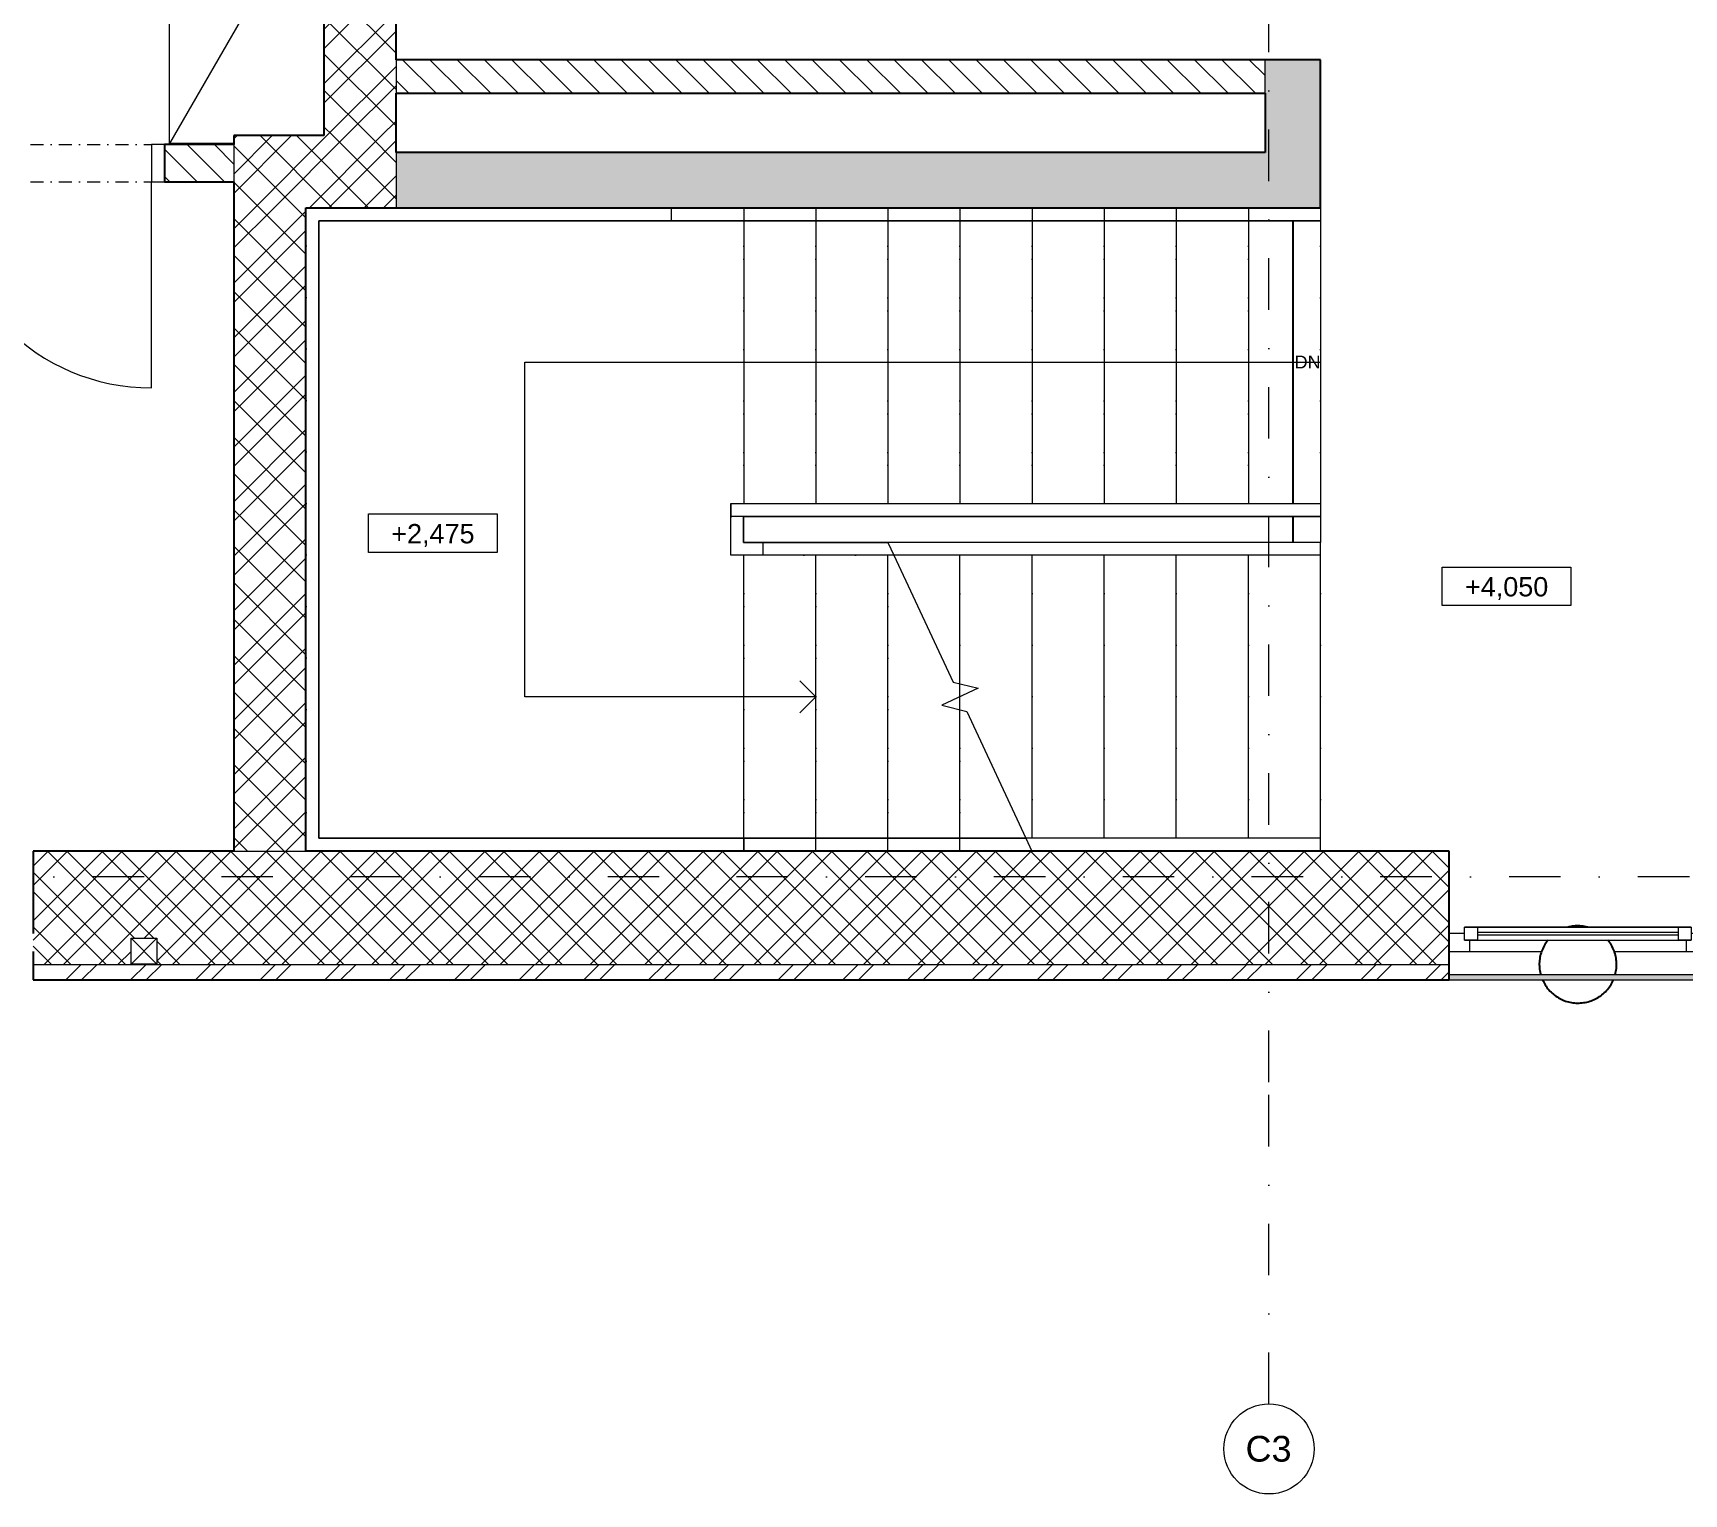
# Model space of a CAD drawing. Header units: millimetres. Extents: x -47415 to 8649, y -7799 to 10440.
# Drawn here: x -41635 to -35223, y -7799 to -2123 of the extents above; entities that cross this region are included whole.
import ezdxf

# ---------------------------------------------------------------- set-up
doc = ezdxf.new("R2010")
doc.units = ezdxf.units.MM
for name, pattern in [('UDL_2NP$0$HA_DashDot_10mm-S3mm', [500, 200, -150, 0, -150]), ('UDL_2NP$0$HA_DashDot_2_2mm-S0_6mm', [110, 50, -30, 0, -30]), ('UDL_2NP$0$HA_DashDot_4mm-S1mm', [200, 100, -50, 0, -50])]:
    doc.linetypes.add(name, pattern=pattern)
doc.layers.add('_UT', color=4, linetype='Continuous')
for name, color, linetype, lineweight in [('UDL_2NP$0$A-AREA-____-OTLN', 252, 'Continuous', 5), ('UDL_2NP$0$A-DOOR-____-MCUT', 252, 'UDL_2NP$0$HA_DashDot_2_2mm-S0_6mm', 9), ('UDL_2NP$0$A-DOOR-____-OTLN', 252, 'Continuous', 9), ('UDL_2NP$0$A-DOOR-FRAM-MCUT', 252, 'Continuous', 9), ('UDL_2NP$0$A-FLOR-____-OTLN', 252, 'Continuous', 9), ('UDL_2NP$0$A-FLOR-HRAL-MBND', 252, 'UDL_2NP$0$HA_DashDot_4mm-S1mm', 9), ('UDL_2NP$0$A-FLOR-HRAL-OTLN', 252, 'Continuous', 9), ('UDL_2NP$0$A-GENM-____-OTLN', 252, 'Continuous', 9), ('UDL_2NP$0$A-GLAZ-____-MCUT', 252, 'Continuous', 5), ('UDL_2NP$0$A-GLAZ-____-OTLN', 252, 'Continuous', 5), ('UDL_2NP$0$A-WALL-____-MCUT', 252, 'Continuous', 9), ('UDL_2NP$0$A-WALL-____-PATT', 252, 'Continuous', 25), ('UDL_2NP$0$G-____-____-DIMS', 252, 'Continuous', 5), ('UDL_2NP$0$I-FURN-____-OTLN', 252, 'Continuous', 9), ('UDL_2NP$0$I-WALL-____-MCUT', 252, 'Continuous', 25), ('UDL_2NP$0$M-HVAC-DUCT-OTLN', 252, 'Continuous', 9), ('UDL_2NP$0$S-GRID-____-IDEN', 252, 'Continuous', 9), ('UDL_2NP$0$S-GRID-____-OTLN', 252, 'Continuous', 5), ('UDL_2NP$0$S-STRS-____-IDEN', 252, 'Continuous', 5), ('UDL_2NP$0$S-STRS-____-MBND', 252, 'UDL_2NP$0$HA_DashDot_4mm-S1mm', 9), ('UDL_2NP$0$S-STRS-____-OTLN', 252, 'Continuous', 9)]:
    doc.layers.add(name, color=color, linetype=linetype, lineweight=lineweight)
doc.styles.add('UDL_2NP$0$Arial', font='arial.ttf', dxfattribs={"height": 50})
doc.styles.add('UDL_2NP$0$Arial_1', font='arial.ttf', dxfattribs={"height": 100})
doc.styles.add('UDL_2NP$0$Arial_2', font='arial.ttf', dxfattribs={"height": 75})
pattern_1 = [(45, (0, 0), (-106.066, 106.066), []), (45, (75, 0), (-106.066, 106.066), []), (315, (0, 0), (70.71068, 70.71068), [])]
pattern_2 = [(135, (0, 0), (-53.03301, -53.03301), [])]

# ---------------------------------------------------------------- blocks, each defined once
blk = doc.blocks.new('UDL_2NP$0$HA_DR_Single_Swing_Solid - In_800x2100-V1-UDL_2NP-C')
at = {"layer": 'UDL_2NP$0$A-DOOR-____-MCUT'}
for p, q in [((-400, 72.5), (400, 72.5)), ((-400, -72.5), (400, -72.5))]:
    blk.add_line(p, q, dxfattribs=at)
at = {"layer": 'UDL_2NP$0$A-DOOR-____-OTLN'}
for p, q in [((-307.5, 25), (-307.5, -24.5)), ((-205, 25), (-307.5, 25)), ((-292.5, -24.5), (-292.5, 10)), ((-292.5, 10), (-205, 10)), ((-205, 25), (-205, 10)), ((-330, -24.5), (-270, -24.5)), ((-330, -24.5), (-330, -32.5)), ((-270, -32.5), (-330, -32.5)), ((-270, -32.5), (-270, -24.5)), ((-330, -72.5), (-270, -72.5)), ((-330, -72.5), (-330, -80.5)), ((-270, -80.5), (-330, -80.5)), ((-307.5, -80.5), (-307.5, -130)), ((-292.5, -115), (-292.5, -80.5)), ((-205, -115), (-292.5, -115)), ((-270, -80.5), (-270, -72.5)), ((-205, -115), (-205, -130)), ((-307.5, -130), (-205, -130))]:
    blk.add_line(p, q, dxfattribs=at)
at = {"layer": 'UDL_2NP$0$A-DOOR-____-OTLN', "lineweight": 5}
blk.add_line((400, -872.5), (400, -72.5), dxfattribs=at)
blk.add_arc((400, -72.5), 800, 180, 270, dxfattribs=at)
at = {"layer": 'UDL_2NP$0$A-DOOR-____-OTLN'}
for points in [[(-292.5, 10), (-292.5, 10), (-292.6, 10.1), (-293.1, 10.6), (-293.5, 11), (-293.9, 11.4), (-294.4, 11.9), (-294.8, 12.3), (-295.4, 12.9), (-296.1, 13.6), (-296.7, 14.2), (-297.1, 14.6), (-297.6, 15.1), (-298.1, 15.6), (-298.5, 16), (-299, 16.5), (-299.5, 17), (-300, 17.5), (-300.5, 18), (-301, 18.5), (-301.5, 19), (-301.9, 19.4), (-302.4, 19.9), (-302.9, 20.4), (-303.3, 20.8), (-303.8, 21.3), (-304.2, 21.7), (-304.7, 22.2), (-305.2, 22.7), (-305.6, 23.1), (-306.1, 23.6), (-306.5, 24), (-306.9, 24.4), (-307.4, 24.9), (-307.5, 25), (-307.5, 25)], [(-307.5, -130), (-307.5, -130), (-307.4, -129.9), (-306.9, -129.4), (-306.5, -129), (-306.1, -128.6), (-305.6, -128.1), (-305.2, -127.7), (-304.6, -127.1), (-303.9, -126.4), (-303.3, -125.8), (-302.9, -125.4), (-302.4, -124.9), (-301.9, -124.4), (-301.5, -124), (-301, -123.5), (-300.5, -123), (-300, -122.5), (-299.5, -122), (-299, -121.5), (-298.5, -121), (-298.1, -120.6), (-297.6, -120.1), (-297.1, -119.6), (-296.7, -119.2), (-296.2, -118.7), (-295.8, -118.3), (-295.3, -117.8), (-294.8, -117.3), (-294.4, -116.9), (-293.9, -116.4), (-293.5, -116), (-293.1, -115.6), (-292.6, -115.1), (-292.5, -115), (-292.5, -115)]]:
    blk.add_open_spline(points, degree=3, knots=[0, 0, 0, 0, 0.083333, 0.125, 0.166667, 0.208333, 0.229167, 0.25, 0.291667, 0.333333, 0.354167, 0.375, 0.395833, 0.416667, 0.4375, 0.458333, 0.479167, 0.5, 0.520833, 0.541667, 0.5625, 0.583333, 0.604167, 0.625, 0.645833, 0.666667, 0.6875, 0.708333, 0.75, 0.770833, 0.791667, 0.833333, 0.875, 0.916667, 1, 1, 1, 1], dxfattribs=at)
at = {"layer": 'UDL_2NP$0$A-DOOR-FRAM-MCUT'}
for p, q in [((-400, 72.5), (-450, 72.5)), ((-450, 72.5), (-450, -72.5)), ((-400, -72.5), (-400, 72.5)), ((450, 72.5), (400, 72.5)), ((400, 72.5), (400, -72.5)), ((450, -72.5), (450, 72.5)), ((-450, -72.5), (-400, -72.5)), ((400, -72.5), (450, -72.5))]:
    blk.add_line(p, q, dxfattribs=at)
blk = doc.blocks.new('UDL_2NP$0$HA_WD_SinglePanel - 1000x2400-1383828-UDL_2NP-C')
at = {"layer": 'UDL_2NP$0$A-GLAZ-____-MCUT'}
for p, q in [((-420, 170), (-500, 170)), ((-420, 125), (-420, 170)), ((500, 170), (420, 170)), ((420, 170), (420, 125)), ((-500, 100), (-440, 100)), ((-440, 75), (-440, 125)), ((-440, 125), (-390, 125)), ((-390, 75), (-440, 75)), ((-390, 125), (-390, 75)), ((390, 105), (-390, 105)), ((390, 95), (-390, 95)), ((390, 75), (390, 125)), ((390, 125), (440, 125)), ((440, 75), (390, 75)), ((440, 125), (440, 75)), ((440, 100), (500, 100))]:
    blk.add_line(p, q, dxfattribs=at)
at = {"layer": 'UDL_2NP$0$A-GLAZ-____-OTLN'}
for p, q in [((-141, 170), (-420, 170)), ((420, 170), (141, 170)), ((440, 125), (-440, 125)), ((-440, 75), (-440, 125)), ((-440, 75), (440, 75)), ((390, 125), (-390, 125)), ((390, 75), (-390, 75)), ((440, 125), (440, 75))]:
    blk.add_line(p, q, dxfattribs=at)
blk = doc.blocks.new('UDL_2NP$0$Top Rail Type - Top Rail_Internal_-1399463-UDL_2NP-C')
at = {"layer": 'UDL_2NP$0$A-FLOR-HRAL-OTLN'}
for p, q in [((-38925.3, -3951.4), (-38925.3, -4001.4)), ((-38925.3, -4001.4), (-38925.3, -3951.4)), ((-38925.3, -3951.4), (-36634.9, -3951.4)), ((-36634.9, -3951.4), (-36634.9, -4001.4)), ((-38925.3, -4027.2), (-38925.3, -4001.4)), ((-36634.9, -4001.4), (-38925.3, -4001.4)), ((-38925.3, -4152.2), (-38925.3, -4027.2)), ((-38875.3, -4001.4), (-38875.3, -4027.2)), ((-38875.3, -4027.2), (-38875.3, -4102.2)), ((-38875.3, -4102.2), (-38800.3, -4102.2)), ((-38800.3, -4102.2), (-38314.5, -4102.2)), ((-38800.3, -4102.2), (-38800.3, -4152.2)), ((-38800.3, -4152.2), (-38925.3, -4152.2)), ((-38291.2, -4152.2), (-38800.3, -4152.2))]:
    blk.add_line(p, q, dxfattribs=at)
blk = doc.blocks.new('UDL_2NP$0$Top Rail Type - Top Rail_Internal_-V2-UDL_2NP-C')
at = {"layer": 'UDL_2NP$0$A-FLOR-HRAL-OTLN'}
for p, q in [((-38925.3, -3951.4), (-36634.9, -3951.4)), ((-36634.9, -3951.4), (-36634.9, -4001.4)), ((-38925.3, -4152.2), (-38925.3, -4001.4)), ((-38875.3, -4001.4), (-36634.9, -4001.4)), ((-38875.3, -4102.2), (-38875.3, -4001.4)), ((-38800.3, -4102.2), (-38875.3, -4102.2)), ((-38314.5, -4102.2), (-38800.3, -4102.2)), ((-38800.3, -4152.2), (-38925.3, -4152.2)), ((-38291.2, -4152.2), (-38800.3, -4152.2))]:
    blk.add_line(p, q, dxfattribs=at)
blk = doc.blocks.new('UDL_2NP$0$Top Rail Type - Top Rail_Internal_-1399480-UDL_2NP-C')
at = {"layer": 'UDL_2NP$0$A-FLOR-HRAL-OTLN'}
for p, q in [((-40574.5, -5301.4), (-40574.5, -2802.2)), ((-40574.5, -2802.2), (-39154.9, -2802.2)), ((-39154.9, -2852.2), (-39154.9, -2802.2)), ((-39154.9, -2802.2), (-38874.9, -2802.2)), ((-38874.9, -2802.2), (-36634.9, -2802.2)), ((-36634.9, -2802.2), (-36634.9, -2852.2)), ((-40524.5, -2852.2), (-40524.5, -5251.4)), ((-39154.9, -2852.2), (-40524.5, -2852.2)), ((-38874.9, -2852.2), (-39154.9, -2852.2)), ((-36634.9, -2852.2), (-38874.9, -2852.2)), ((-40524.5, -5251.4), (-38874.9, -5251.4)), ((-38874.9, -5251.4), (-37778.6, -5251.4)), ((-38874.9, -5251.4), (-38874.9, -5301.4)), ((-38874.9, -5301.4), (-40574.5, -5301.4)), ((-37755.3, -5301.4), (-38874.9, -5301.4))]:
    blk.add_line(p, q, dxfattribs=at)
blk = doc.blocks.new('UDL_2NP$0$Top Rail Type - Top Rail_Internal_-V3-UDL_2NP-C')
at = {"layer": 'UDL_2NP$0$A-FLOR-HRAL-OTLN'}
for p, q in [((-40574.5, -2802.2), (-39154.9, -2802.2)), ((-40574.5, -5301.4), (-40574.5, -2802.2)), ((-39154.9, -2802.2), (-36634.9, -2802.2)), ((-36634.9, -2802.2), (-36634.9, -2852.2)), ((-40524.5, -2852.2), (-39154.9, -2852.2)), ((-40524.5, -5251.4), (-40524.5, -2852.2)), ((-39154.9, -2852.2), (-36634.9, -2852.2)), ((-38874.9, -5251.4), (-40524.5, -5251.4)), ((-37778.6, -5251.4), (-38874.9, -5251.4)), ((-38874.9, -5301.4), (-40574.5, -5301.4)), ((-37755.3, -5301.4), (-38874.9, -5301.4))]:
    blk.add_line(p, q, dxfattribs=at)
blk = doc.blocks.new('UDL_2NP$0$Top Rail Type - Top Rail_Internal_-1443993-UDL_2NP-C')
at = {"layer": 'UDL_2NP$0$A-FLOR-HRAL-MBND'}
for p, q in [((-38925.3, -3951.4), (-36634.9, -3951.4)), ((-38925.3, -4152.2), (-38925.3, -3951.4)), ((-36634.9, -3951.4), (-36634.9, -4001.4)), ((-38875.3, -4001.4), (-36634.9, -4001.4)), ((-38875.3, -4102.2), (-38875.3, -4001.4)), ((-38800.3, -4102.2), (-38875.3, -4102.2)), ((-38314.5, -4102.2), (-38800.3, -4102.2)), ((-38800.3, -4152.2), (-38925.3, -4152.2)), ((-38291.2, -4152.2), (-38800.3, -4152.2))]:
    blk.add_line(p, q, dxfattribs=at)
at = {"layer": 'UDL_2NP$0$A-FLOR-HRAL-OTLN'}
for p, q in [((-38314.5, -4102.2), (-38291.2, -4152.2)), ((-36634.9, -4102.2), (-38314.5, -4102.2)), ((-36634.9, -4152.2), (-36634.9, -4102.2)), ((-36634.9, -4152.2), (-38291.2, -4152.2))]:
    blk.add_line(p, q, dxfattribs=at)
blk = doc.blocks.new('UDL_2NP$0$Top Rail Type - Top Rail_Internal_-1444010-UDL_2NP-C')
at = {"layer": 'UDL_2NP$0$A-FLOR-HRAL-MBND'}
for p, q in [((-40574.5, -2802.2), (-39154.9, -2802.2)), ((-40574.5, -5301.4), (-40574.5, -2802.2)), ((-39154.9, -2802.2), (-36634.9, -2802.2)), ((-36634.9, -2802.2), (-36634.9, -2852.2)), ((-40524.5, -2852.2), (-39154.9, -2852.2)), ((-40524.5, -5251.4), (-40524.5, -2852.2)), ((-39154.9, -2852.2), (-36634.9, -2852.2)), ((-38874.9, -5251.4), (-40524.5, -5251.4)), ((-37778.6, -5251.4), (-38874.9, -5251.4)), ((-38874.9, -5301.4), (-40574.5, -5301.4)), ((-37755.3, -5301.4), (-38874.9, -5301.4))]:
    blk.add_line(p, q, dxfattribs=at)
at = {"layer": 'UDL_2NP$0$A-FLOR-HRAL-OTLN'}
for p, q in [((-37778.6, -5251.4), (-37755.3, -5301.4)), ((-36634.9, -5251.4), (-37778.6, -5251.4)), ((-36634.9, -5301.4), (-36634.9, -5251.4)), ((-36634.9, -5301.4), (-37755.3, -5301.4))]:
    blk.add_line(p, q, dxfattribs=at)
blk = doc.blocks.new('UDL_2NP$0$NAB_Šatní_skříň_ADNS - 600x2000xšířka-1489434-UDL_2NP-C')
at = {"layer": 'UDL_2NP$0$I-FURN-____-OTLN'}
for p, q in [((0, -600), (1037.5, 0)), ((0, -600), (0, 0)), ((1037.5, 0), (2075, -600)), ((2075, -350), (2075, -600)), ((2075, -600), (0, -600))]:
    blk.add_line(p, q, dxfattribs=at)
blk = doc.blocks.new('UDL_2NP$0$HA_GM_ProductsPlaceholder - LP31 - Prosklenné zábradlí-V12-UDL_2NP-C')
at = {"layer": 'UDL_2NP$0$A-GENM-____-OTLN', "lineweight": 25, "flags": 128}
for points in [[(38.3, 145), (37.2, 145.3), (31.4, 146.7), (25.5, 147.8), (19.6, 148.7), (13.6, 149.4), (7.6, 149.8), (1.6, 150), (-4.4, 149.9), (-10.4, 149.6), (-16.3, 149.1), (-22.3, 148.3), (-28.2, 147.3), (-34.1, 146.1), (-38.3, 145)], [(-116, 95), (-118.4, 92.2), (-121.9, 87.3), (-125.3, 82.4), (-128.5, 77.3), (-131.5, 72.1), (-134.3, 66.8), (-136.9, 61.4), (-139.2, 55.9), (-141.3, 50.2), (-143.2, 44.6), (-144.9, 38.8), (-146.3, 33), (-147.5, 27.1), (-148.5, 21.2), (-149.2, 15.2), (-149.7, 9.2), (-150, 3.2), (-150, 0)], [(150, 0), (149.9, 6), (149.5, 12), (148.9, 18), (148.1, 23.9), (147, 29.8), (145.7, 35.7), (144.2, 41.5), (142.4, 47.2), (140.4, 52.8), (138.2, 58.4), (135.7, 63.9), (133, 69.3), (130.2, 74.5), (127.1, 79.7), (123.8, 84.7), (120.3, 89.6), (116.6, 94.3), (116.1, 95)], [(-150, 0), (-149.9, -6), (-149.5, -12), (-148.9, -18), (-148.1, -23.9), (-147, -29.8), (-145.7, -35.7), (-144.5, -40)], [(-137.5, -60), (-135.7, -63.9), (-133, -69.3), (-130.2, -74.5), (-127.1, -79.7), (-123.8, -84.7), (-120.3, -89.6), (-116.6, -94.3), (-112.8, -98.9), (-108.7, -103.3), (-104.5, -107.6), (-100.1, -111.7), (-95.6, -115.6), (-90.9, -119.3), (-86, -122.9), (-81, -126.2), (-75.9, -129.4), (-70.7, -132.3), (-65.4, -135), (-59.9, -137.5), (-54.4, -139.8), (-48.7, -141.9), (-43, -143.7), (-37.2, -145.3), (-31.4, -146.7), (-25.5, -147.8), (-19.6, -148.7), (-13.6, -149.4), (-7.6, -149.8), (-1.6, -150), (4.4, -149.9), (10.4, -149.6), (16.3, -149.1), (22.3, -148.3), (28.2, -147.3), (34.1, -146.1), (39.9, -144.6), (45.6, -142.9), (51.3, -140.9), (56.9, -138.8), (62.4, -136.4), (67.8, -133.8), (73.1, -131), (78.3, -127.9), (83.4, -124.7), (88.3, -121.3), (93.1, -117.6), (97.7, -113.8), (102.2, -109.8), (106.5, -105.7), (110.6, -101.3), (114.6, -96.8), (118.4, -92.2), (121.9, -87.3), (125.3, -82.4), (128.5, -77.3), (131.5, -72.1), (134.3, -66.8), (136.9, -61.4), (137.5, -60)], [(144.5, -40), (144.9, -38.8), (146.3, -33), (147.5, -27.1), (148.5, -21.2), (149.2, -15.2), (149.7, -9.2), (150, -3.2), (150, 0)]]:
    blk.add_lwpolyline(points, dxfattribs=at)
blk = doc.blocks.new('UDL_2NP$0$Railing - Railing-1637136-UDL_2NP-C')
at = {"layer": 'UDL_2NP$0$A-FLOR-HRAL-OTLN'}
blk.add_hatch(color=256, dxfattribs=at).paths.add_polyline_path([(-35134.9, -5801.8), (-35134.9, -5781.8), (-36134.9, -5781.8), (-36134.9, -5801.8), (-35181.6, -5801.8)])
for p, q in [((-35134.9, -5781.8), (-36134.9, -5781.8)), ((-36134.9, -5801.8), (-35134.9, -5801.8))]:
    blk.add_line(p, q, dxfattribs=at)
blk = doc.blocks.new('UDL_2NP$0$Grid - Radius 3_5mm-353793-UDL_2NP-C')
at = {"layer": 'UDL_2NP$0$S-GRID-____-IDEN'}
blk.add_circle((0, 0), 3.5, dxfattribs=at)
blk = doc.blocks.new('UDL_2NP$0$Spot Elevations - Generic-448778-UDL_2NP-C')
at = {"layer": 'UDL_2NP$0$G-____-____-DIMS', "lineweight": 9}
for p, q in [((-5, 0), (-5, 3)), ((-5, 3), (5, 3)), ((5, 3), (5, 0)), ((5, 0), (-5, 0))]:
    blk.add_line(p, q, dxfattribs=at)
blk = doc.blocks.new('UDL_2NP')
at = {"layer": 'UDL_2NP$0$A-WALL-____-PATT', "lineweight": 5}
h = blk.add_hatch(dxfattribs=at)
h.set_pattern_fill('FP_2', color=256, style=0, pattern_type=2)
h.set_pattern_definition(pattern_1)
h.paths.add_polyline_path([(-40224.9, -2521.8), (-40224.9, -476.8), (-40504.9, -476.8), (-40504.9, -2521.8)])
h = blk.add_hatch(dxfattribs=at)
h.set_pattern_fill('FP_3', color=256, style=0, pattern_type=2)
h.set_pattern_definition(pattern_2)
h.paths.add_polyline_path([(-36849.9, -2356.8), (-36849.9, -2226.8), (-40224.9, -2226.8), (-40224.9, -2356.8), (-39726.2, -2356.8)])
at = {"layer": 'UDL_2NP$0$A-WALL-____-PATT', "lineweight": 9}
for points in [[(-36849.9, -2801.8), (-36634.9, -2801.8), (-36634.9, -2226.8), (-36849.9, -2226.8), (-36849.9, -2586.8)], [(-39726.2, -2801.8), (-36849.9, -2801.8), (-36849.9, -2586.8), (-40224.9, -2586.8), (-40224.9, -2801.8)]]:
    blk.add_hatch(color=256, dxfattribs=at).paths.add_polyline_path(points)
at = {"layer": 'UDL_2NP$0$A-WALL-____-PATT', "lineweight": 5}
h = blk.add_hatch(dxfattribs=at)
h.set_pattern_fill('FP_3', color=256, style=0, pattern_type=2)
h.set_pattern_definition(pattern_2)
h.paths.add_polyline_path([(-40854.9, -2701.8), (-40854.9, -2556.8), (-41124.9, -2556.8), (-41124.9, -2701.8)])
h.paths.add_polyline_path([(-42024.9, -2701.8), (-42024.9, -2556.8), (-42334.9, -2556.8), (-42334.9, -2701.8)])
h = blk.add_hatch(dxfattribs=at)
h.set_pattern_fill('FP_2', color=256, style=0, pattern_type=2)
h.set_pattern_definition(pattern_1)
h.paths.add_polyline_path([(-40224.9, -2801.8), (-40224.9, -2521.8), (-40854.9, -2521.8), (-40854.9, -2801.8), (-40574.9, -2801.8)])
h = blk.add_hatch(dxfattribs=at)
h.set_pattern_fill('FP_2', color=256, style=0, pattern_type=2)
h.set_pattern_definition(pattern_1)
h.paths.add_polyline_path([(-40574.9, -5301.8), (-40574.9, -2801.8), (-40854.9, -2801.8), (-40854.9, -5301.8)])
h = blk.add_hatch(dxfattribs=at)
h.set_pattern_fill('FP_1', color=256, style=0, pattern_type=2)
h.set_pattern_definition([(45, (0, 0), (-106.066, 106.066), []), (45, (75, 0), (-106.066, 106.066), []), (315, (0, 0), (106.066, 106.066), []), (315, (75, 0), (106.066, 106.066), [])])
h.paths.add_polyline_path([(-24577.4, -5741.8), (-22994.9, -5741.8), (-22994.9, -5301.8), (-26634.9, -5301.8), (-26634.9, -5741.8)])
h.paths.add_polyline_path([(-29951.6, -5741.8), (-29884.9, -5741.8), (-29884.9, -5301.8), (-30884.9, -5301.8), (-30884.9, -5741.8), (-30284.4, -5741.8)])
h.paths.add_polyline_path([(-27701.6, -5741.8), (-27634.9, -5741.8), (-27634.9, -5301.8), (-28884.9, -5301.8), (-28884.9, -5741.8)])
h.paths.add_polyline_path([(-31951.6, -5741.8), (-31884.9, -5741.8), (-31884.9, -5301.8), (-35134.9, -5301.8), (-35134.9, -5741.8), (-32734.4, -5741.8)])
h.paths.add_polyline_path([(-36134.9, -5741.8), (-36134.9, -5301.8), (-41634.9, -5301.8), (-41634.9, -5741.8), (-36696.4, -5741.8)])
h.paths.add_polyline_path([(-42755.9, -5741.8), (-42634.9, -5741.8), (-42634.9, -5301.8), (-45274.9, -5301.8), (-45274.9, -5741.8), (-44734.4, -5741.8)])
h.paths.add_polyline_path([(-24124.9, -5740.1), (-24224.9, -5740.1), (-24224.9, -5640.1), (-24124.9, -5640.1)])
h.paths.add_polyline_path([(-30384.4, -5740.1), (-30384.4, -5640.1), (-30284.4, -5640.1), (-30284.4, -5740.1)])
h.paths.add_polyline_path([(-32834.4, -5740.1), (-32834.4, -5640.1), (-32734.4, -5640.1), (-32734.4, -5740.1)])
h.paths.add_polyline_path([(-41254.4, -5740.1), (-41254.4, -5640.1), (-41154.4, -5640.1), (-41154.4, -5740.1)])
h.paths.add_polyline_path([(-44834.4, -5740.1), (-44834.4, -5640.1), (-44734.4, -5640.1), (-44734.4, -5740.1)])
h = blk.add_hatch(dxfattribs=at)
h.set_pattern_fill('FP_4', color=256, style=0, pattern_type=2)
h.set_pattern_definition([(45, (0, 0), (-125.7236, 125.7236), []), (45, (0, 190.5), (-125.7236, 125.7236), [])])
h.paths.add_polyline_path([(-22934.9, -5801.8), (-22934.9, -5741.8), (-26634.9, -5741.8), (-26634.9, -5801.8), (-24577.4, -5801.8)])
h.paths.add_polyline_path([(-27634.9, -5801.8), (-27634.9, -5741.8), (-28884.9, -5741.8), (-28884.9, -5801.8)])
h.paths.add_polyline_path([(-31884.9, -5801.8), (-31884.9, -5741.8), (-35134.9, -5741.8), (-35134.9, -5801.8), (-33666.7, -5801.8)])
h.paths.add_polyline_path([(-30884.9, -5801.8), (-29884.9, -5801.8), (-29884.9, -5741.8), (-30884.9, -5741.8)])
h.paths.add_polyline_path([(-36134.9, -5801.8), (-36134.9, -5741.8), (-41634.9, -5741.8), (-41634.9, -5801.8), (-36696.4, -5801.8)])
h.paths.add_polyline_path([(-42634.9, -5801.8), (-42634.9, -5741.8), (-45274.9, -5741.8), (-45274.9, -5801.8), (-42755.9, -5801.8)])
at = {"layer": 'UDL_2NP$0$A-AREA-____-OTLN', "lineweight": 25}
for p, q in [((-36742.4, -2852.2), (-36742.4, -3951.4)), ((-36742.4, -4001.4), (-36742.4, -4101.8))]:
    blk.add_line(p, q, dxfattribs=at)
at = {"layer": 'UDL_2NP$0$A-FLOR-____-OTLN'}
for p, q in [((-36634.9, -2852.2), (-36634.9, -3951.4)), ((-36634.9, -4001.4), (-36634.9, -4101.8))]:
    blk.add_line(p, q, dxfattribs=at)
at = {"layer": 'UDL_2NP$0$A-WALL-____-MCUT'}
for p, q in [((-40224.9, -2226.8), (-40224.9, -2356.8)), ((-36849.9, -2356.8), (-36849.9, -2226.8)), ((-40854.9, -2556.8), (-40854.9, -2701.8)), ((-40224.9, -2586.8), (-40224.9, -2801.8)), ((-40854.9, -5301.8), (-40574.9, -5301.8)), ((-41634.9, -5741.8), (-36134.9, -5741.8))]:
    blk.add_line(p, q, dxfattribs=at)
at = {"layer": 'UDL_2NP$0$A-WALL-____-MCUT', "lineweight": 25}
for p, q in [((-40854.9, -5301.8), (-41634.9, -5301.8)), ((-41634.9, -5301.8), (-41634.9, -5621.8)), ((-36134.9, -5301.8), (-40574.9, -5301.8)), ((-36134.9, -5741.8), (-36134.9, -5301.8)), ((-41634.9, -5691.8), (-41634.9, -5741.8))]:
    blk.add_line(p, q, dxfattribs=at)
at = {"layer": 'UDL_2NP$0$I-WALL-____-MCUT'}
for p, q in [((-40504.9, -476.8), (-40504.9, -2521.8)), ((-40224.9, -2226.8), (-40224.9, -756.8)), ((-36634.9, -2226.8), (-40224.9, -2226.8)), ((-36634.9, -2801.8), (-36634.9, -2226.8)), ((-40224.9, -2586.8), (-40224.9, -2356.8)), ((-40224.9, -2356.8), (-36849.9, -2356.8)), ((-36849.9, -2356.8), (-36849.9, -2586.8)), ((-40854.9, -2556.8), (-41124.9, -2556.8)), ((-41124.9, -2556.8), (-41124.9, -2701.8)), ((-40504.9, -2521.8), (-40854.9, -2521.8)), ((-40854.9, -2521.8), (-40854.9, -2556.8)), ((-36849.9, -2586.8), (-40224.9, -2586.8)), ((-41124.9, -2701.8), (-40854.9, -2701.8)), ((-40854.9, -2701.8), (-40854.9, -5301.8)), ((-40574.9, -5301.8), (-40574.9, -2801.8)), ((-40574.9, -2801.8), (-36634.9, -2801.8)), ((-41634.9, -5741.8), (-41634.9, -5801.8)), ((-36134.9, -5801.8), (-36134.9, -5741.8)), ((-41634.9, -5801.8), (-36134.9, -5801.8))]:
    blk.add_line(p, q, dxfattribs=at)
at = {"layer": 'UDL_2NP$0$M-HVAC-DUCT-OTLN', "lineweight": 5}
for p, q in [((-41154.4, -5740.1), (-41254.4, -5640.1)), ((-41154.4, -5640.1), (-41254.4, -5740.1)), ((-41254.4, -5640.1), (-41154.4, -5640.1)), ((-41254.4, -5740.1), (-41254.4, -5640.1)), ((-41154.4, -5640.1), (-41154.4, -5740.1)), ((-41154.4, -5740.1), (-41254.4, -5740.1))]:
    blk.add_line(p, q, dxfattribs=at)
at = {"layer": 'UDL_2NP$0$S-GRID-____-OTLN', "linetype": 'UDL_2NP$0$HA_DashDot_10mm-S3mm', "lineweight": 9}
for p, q in [((-36834.9, -6198.9), (-36834.9, 8840.3)), ((-22199.7, -5401.8), (-45814.7, -5401.8)), ((-36834.9, -7448.9), (-36834.9, -6198.9))]:
    blk.add_line(p, q, dxfattribs=at)
at = {"layer": 'UDL_2NP$0$S-STRS-____-MBND'}
for p, q in [((-40574.9, -2801.8), (-40574.9, -5301.8)), ((-38874.9, -2801.8), (-40574.9, -2801.8)), ((-38874.9, -2801.8), (-38874.9, -4001.8)), ((-38874.9, -2801.8), (-36634.9, -2801.8)), ((-38874.9, -2801.8), (-38874.9, -4001.8)), ((-38594.9, -2801.8), (-38594.9, -4001.8)), ((-38594.9, -2801.8), (-38594.9, -4001.8)), ((-38314.9, -2801.8), (-38314.9, -4001.8)), ((-38314.9, -2801.8), (-38314.9, -4001.8)), ((-38034.9, -2801.8), (-38034.9, -4001.8)), ((-38034.9, -2801.8), (-38034.9, -4001.8)), ((-37754.9, -2801.8), (-37754.9, -4001.8)), ((-37754.9, -2801.8), (-37754.9, -4001.8)), ((-37474.9, -2801.8), (-37474.9, -4001.8)), ((-37474.9, -2801.8), (-37474.9, -4001.8)), ((-37194.9, -2801.8), (-37194.9, -4001.8)), ((-37194.9, -2801.8), (-37194.9, -4001.8)), ((-36914.9, -2801.8), (-36914.9, -4001.8)), ((-36914.9, -2801.8), (-36914.9, -4001.8)), ((-36634.9, -2801.8), (-36634.9, -4001.8)), ((-38874.9, -4101.8), (-38874.9, -4001.8)), ((-38874.9, -4001.8), (-36634.9, -4001.8)), ((-38874.9, -5301.8), (-38874.9, -4101.8)), ((-38314.7, -4101.8), (-38874.9, -4101.8)), ((-38874.9, -5301.8), (-38874.9, -4101.8)), ((-38594.9, -5301.8), (-38594.9, -4101.8)), ((-38594.9, -5301.8), (-38594.9, -4101.8)), ((-38314.9, -5301.8), (-38314.9, -4101.8)), ((-38314.9, -5301.8), (-38314.9, -4101.8)), ((-38034.9, -4701.8), (-38034.9, -4651.6)), ((-38034.9, -4701.8), (-38034.9, -4651.6)), ((-38034.9, -5301.8), (-38034.9, -4752)), ((-38034.9, -5301.8), (-38034.9, -4752)), ((-40574.9, -5301.8), (-38874.9, -5301.8)), ((-38274.9, -5301.8), (-38874.9, -5301.8))]:
    blk.add_line(p, q, dxfattribs=at)
at = {"layer": 'UDL_2NP$0$S-STRS-____-MBND', "linetype": 'Continuous', "lineweight": 5}
for p, q in [((-38291.2, -4152.2), (-38061.3, -4645.2)), ((-37964.1, -4668.8), (-38105.7, -4734.8)), ((-38061.3, -4645.2), (-37964.1, -4668.8)), ((-38105.7, -4734.8), (-38008.5, -4758.4)), ((-38008.5, -4758.4), (-37778.6, -5251.4))]:
    blk.add_line(p, q, dxfattribs=at)
at = {"layer": 'UDL_2NP$0$S-STRS-____-OTLN'}
for p, q in [((-38874.9, -2852.2), (-38874.9, -3951.4)), ((-38594.9, -2852.2), (-38594.9, -3951.4)), ((-38314.9, -2852.2), (-38314.9, -3951.4)), ((-38034.9, -2852.2), (-38034.9, -3951.4)), ((-37754.9, -2852.2), (-37754.9, -3951.4)), ((-37474.9, -2852.2), (-37474.9, -3951.4)), ((-37194.9, -2852.2), (-37194.9, -3951.4)), ((-36914.9, -2852.2), (-36914.9, -3951.4)), ((-36634.9, -2852.2), (-36634.9, -3951.4)), ((-38874.9, -4101.8), (-38874.9, -4001.8)), ((-38874.9, -4001.8), (-38594.9, -4001.8)), ((-38594.9, -4001.8), (-38314.9, -4001.8)), ((-38314.9, -4001.8), (-38034.9, -4001.8)), ((-38034.9, -4001.8), (-37754.9, -4001.8)), ((-37754.9, -4001.8), (-37474.9, -4001.8)), ((-37474.9, -4001.8), (-37194.9, -4001.8)), ((-37194.9, -4001.8), (-36914.9, -4001.8)), ((-36914.9, -4001.8), (-36634.9, -4001.8)), ((-38594.9, -4101.8), (-38874.9, -4101.8)), ((-38314.9, -4101.8), (-38594.9, -4101.8)), ((-38034.9, -4101.8), (-38314.7, -4101.8)), ((-37754.9, -4101.8), (-38034.9, -4101.8)), ((-37474.9, -4101.8), (-37754.9, -4101.8)), ((-37194.9, -4101.8), (-37474.9, -4101.8)), ((-36914.9, -4101.8), (-37194.9, -4101.8)), ((-36634.9, -4101.8), (-36914.9, -4101.8)), ((-38874.9, -5251.4), (-38874.9, -4152.2)), ((-38594.9, -5251.4), (-38594.9, -4152.2)), ((-38314.9, -5251.4), (-38314.9, -4152.2)), ((-38034.9, -4651.6), (-38034.9, -4152.2)), ((-37754.9, -5251.4), (-37754.9, -4152.2)), ((-37474.9, -5251.4), (-37474.9, -4152.2)), ((-37194.9, -5251.4), (-37194.9, -4152.2)), ((-36914.9, -5251.4), (-36914.9, -4152.2)), ((-36634.9, -5251.4), (-36634.9, -4152.2)), ((-38034.9, -4701.8), (-38034.9, -4651.6)), ((-38034.9, -4752), (-38034.9, -4701.8)), ((-38034.9, -5251.4), (-38034.9, -4752))]:
    blk.add_line(p, q, dxfattribs=at)
at = {"layer": 'UDL_2NP$0$S-STRS-____-OTLN', "linetype": 'UDL_2NP$0$HA_DashDot_4mm-S1mm'}
for p, q in [((-38874.9, -2852.2), (-38874.9, -3951.4)), ((-38594.9, -2852.2), (-38594.9, -3951.4)), ((-38314.9, -2852.2), (-38314.9, -3951.4)), ((-38034.9, -2852.2), (-38034.9, -3951.4)), ((-37754.9, -2852.2), (-37754.9, -3951.4)), ((-37474.9, -2852.2), (-37474.9, -3951.4)), ((-37194.9, -2852.2), (-37194.9, -3951.4)), ((-36914.9, -2852.2), (-36914.9, -3951.4)), ((-38874.9, -5251.4), (-38874.9, -4152.2)), ((-38594.9, -5251.4), (-38594.9, -4152.2)), ((-38314.9, -5251.4), (-38314.9, -4152.2)), ((-38034.9, -4651.6), (-38034.9, -4152.2)), ((-37754.9, -5251.4), (-37754.9, -4152.2)), ((-37474.9, -5251.4), (-37474.9, -4152.2)), ((-37194.9, -5251.4), (-37194.9, -4152.2)), ((-36914.9, -5251.4), (-36914.9, -4152.2)), ((-36634.9, -5251.4), (-36634.9, -4152.2)), ((-38034.9, -4701.8), (-38034.9, -4651.6)), ((-38034.9, -4752), (-38034.9, -4701.8)), ((-38034.9, -5251.4), (-38034.9, -4752))]:
    blk.add_line(p, q, dxfattribs=at)
at = {"layer": 'UDL_2NP$0$S-STRS-____-OTLN', "lineweight": 5}
for p, q in [((-39724.9, -3401.8), (-38874.9, -3401.8)), ((-39724.9, -4701.8), (-39724.9, -3401.8)), ((-38874.9, -3401.8), (-38594.9, -3401.8)), ((-38594.9, -3401.8), (-38314.9, -3401.8)), ((-38314.9, -3401.8), (-38034.9, -3401.8)), ((-38034.9, -3401.8), (-37754.9, -3401.8)), ((-37754.9, -3401.8), (-37474.9, -3401.8)), ((-37474.9, -3401.8), (-37194.9, -3401.8)), ((-37194.9, -3401.8), (-36914.9, -3401.8)), ((-36914.9, -3401.8), (-36634.9, -3401.8)), ((-38594.9, -4701.8), (-38657.4, -4639.3)), ((-38874.9, -4701.8), (-39724.9, -4701.8)), ((-38594.9, -4701.8), (-38874.9, -4701.8)), ((-38594.9, -4701.8), (-38657.4, -4764.3))]:
    blk.add_line(p, q, dxfattribs=at)
at = {"layer": 'UDL_2NP$0$A-DOOR-____-OTLN'}
blk.add_blockref('UDL_2NP$0$HA_DR_Single_Swing_Solid - In_800x2100-V1-UDL_2NP-C', (-41574.9, -2629.3), dxfattribs=at)
at = {"layer": 'UDL_2NP$0$A-FLOR-HRAL-OTLN'}
for name in ['UDL_2NP$0$Top Rail Type - Top Rail_Internal_-1399480-UDL_2NP-C', 'UDL_2NP$0$Top Rail Type - Top Rail_Internal_-V3-UDL_2NP-C', 'UDL_2NP$0$Top Rail Type - Top Rail_Internal_-1444010-UDL_2NP-C', 'UDL_2NP$0$Top Rail Type - Top Rail_Internal_-1399463-UDL_2NP-C', 'UDL_2NP$0$Top Rail Type - Top Rail_Internal_-V2-UDL_2NP-C', 'UDL_2NP$0$Top Rail Type - Top Rail_Internal_-1443993-UDL_2NP-C', 'UDL_2NP$0$Railing - Railing-1637136-UDL_2NP-C']:
    blk.add_blockref(name, (0, 0), dxfattribs=at)
at = {"layer": 'UDL_2NP$0$A-GENM-____-OTLN'}
blk.add_blockref('UDL_2NP$0$HA_GM_ProductsPlaceholder - LP31 - Prosklenné zábradlí-V12-UDL_2NP-C', (-35634.9, -5741.8), dxfattribs=at)
at = {"layer": 'UDL_2NP$0$A-GLAZ-____-OTLN', "rotation": 180}
blk.add_blockref('UDL_2NP$0$HA_WD_SinglePanel - 1000x2400-1383828-UDL_2NP-C', (-35634.9, -5521.8), dxfattribs=at)
at = {"layer": 'UDL_2NP$0$G-____-____-DIMS', "lineweight": 9, "xscale": 49.99999999999998, "yscale": 49.99999999999998, "zscale": 49.99999999999998}
for p in [(-40082.5, -4141.6), (-35912.4, -4347.7)]:
    blk.add_blockref('UDL_2NP$0$Spot Elevations - Generic-448778-UDL_2NP-C', p, dxfattribs=at)
at = {"layer": 'UDL_2NP$0$I-FURN-____-OTLN', "rotation": 269.9999999999997}
blk.add_blockref('UDL_2NP$0$NAB_Šatní_skříň_ADNS - 600x2000xšířka-1489434-UDL_2NP-C', (-40504.9, -476.8), dxfattribs=at)
at = {"layer": 'UDL_2NP$0$S-GRID-____-IDEN', "xscale": 49.99999999999998, "yscale": 49.99999999999998, "zscale": 49.99999999999998}
blk.add_blockref('UDL_2NP$0$Grid - Radius 3_5mm-353793-UDL_2NP-C', (-36834.9, -7623.9), dxfattribs=at)
at = {"layer": 'UDL_2NP$0$S-GRID-____-IDEN', "lineweight": 5, "insert": (-36925.8, -7573.2), "char_height": 100, "width": 220.464, "attachment_point": 1, "style": 'UDL_2NP$0$Arial_1'}
blk.add_mtext('C3', dxfattribs=at)
at = {"layer": 'UDL_2NP$0$S-STRS-____-IDEN', "insert": (-36735.4, -3376.1), "char_height": 50, "width": 120.548, "attachment_point": 1, "line_spacing_factor": 0.941778, "style": 'UDL_2NP$0$Arial'}
blk.add_mtext('DN', dxfattribs=at)
at = {"layer": 'UDL_2NP$0$G-____-____-DIMS', "lineweight": 9, "char_height": 75, "width": 386.567, "attachment_point": 1, "line_spacing_factor": 0.941778, "style": 'UDL_2NP$0$Arial_2', "bg_fill": 3, "box_fill_scale": 1.25, "bg_fill_color": 256, "bg_fill_true_color": 13158600, "bg_fill_transparency": 0}
for s, insert in [('+2,475', (-40243.5, -4030.7)), ('+4,050', (-36073.5, -4236.8))]:
    blk.add_mtext(s, dxfattribs=dict(at, insert=insert))

msp = doc.modelspace()

# ---------------------------------------------------------------- block references
at = {"layer": '_UT'}
msp.add_blockref('UDL_2NP', (0, 0), dxfattribs=at)

doc.saveas('drawing.dxf')
